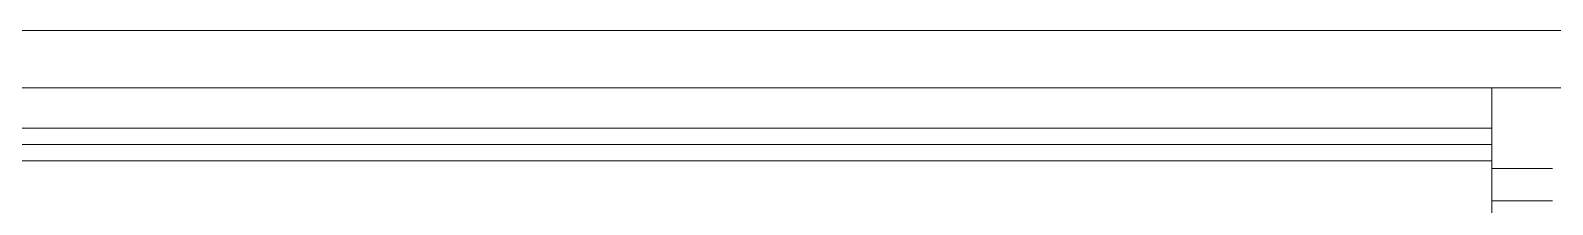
# Model space of a CAD drawing. Header units: millimetres. Extents: x -135 to 420, y 0 to 297.
# Drawn here: x 170.83 to 217.4, y 99.16 to 104.5 of the extents above; entities that cross this region are included whole.
import ezdxf

# ---------------------------------------------------------------- set-up
doc = ezdxf.new("R2010")
doc.units = ezdxf.units.MM
doc.layers.add('eProC - L2', color=41, linetype='Continuous', lineweight=20)

msp = doc.modelspace()

# ---------------------------------------------------------------- linework, layer by layer
at = {"layer": 'eProC - L2', "linetype": 'Continuous', "lineweight": 13}
for p, q in [((136.698, 104.5), (222.396, 104.5)), ((131.76, 102.738), (222.396, 102.738)), ((215.536, 101.504), (215.536, 102.738)), ((215.536, 101.504), (166.236, 101.504)), ((215.536, 101.004), (215.536, 101.504)), ((215.536, 101.004), (166.236, 101.004)), ((215.536, 100.504), (215.536, 101.004)), ((215.536, 100.504), (166.236, 100.504)), ((215.536, 98.904), (215.536, 100.504)), ((217.396, 100.274), (215.536, 100.274)), ((217.396, 99.274), (215.536, 99.274))]:
    msp.add_line(p, q, dxfattribs=at)

doc.saveas('drawing.dxf')
